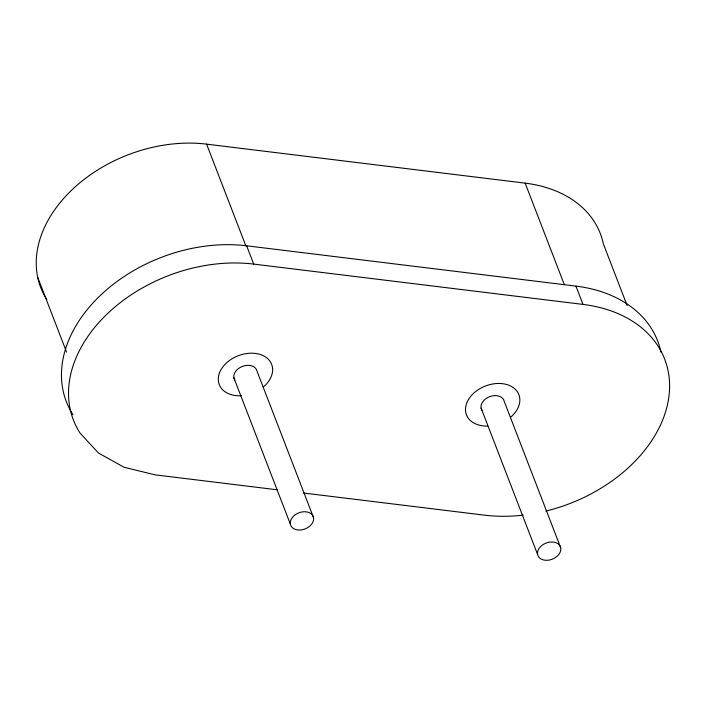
<?xml version="1.0" encoding="UTF-8"?>
<svg xmlns="http://www.w3.org/2000/svg" width="704" height="704" viewBox="0 0 704 704"><rect width="100%" height="100%" fill="white"/><g stroke="black" fill="none" stroke-linecap="round" stroke-linejoin="round"><path stroke-width="1.06" d="M46.807 299.561A129.175 92.453 -21.1 0 1 70.963 190.819A129.175 92.453 -21.1 0 1 206.598 144.144L525.149 183.137A129.175 92.453 -21.1 0 1 603.381 243.962L627.141 305.527M72.961 414.735A140.413 100.487 -21.1 0 1 99.211 296.534A140.413 100.487 -21.1 0 1 246.646 245.802L575.934 286.106A140.413 100.487 -21.1 0 1 660.977 352.22M277.262 489.799L155.144 474.857L124.036 467.254L98.419 452.989L80.018 433.03A140.413 100.487 -21.1 0 1 106.269 314.829A140.413 100.487 -21.1 0 1 253.704 264.097L582.991 304.41A140.413 100.487 -21.1 0 1 668.263 400.831A140.413 100.487 -21.1 0 1 545.838 511.078M303.433 493.002L484.431 515.161A140.413 100.487 -21.1 0 0 523.151 515.143M575.934 286.106L582.991 304.41M525.149 183.137L564.344 284.715M560.71 547.765A12.074 8.642 -21.1 0 0 541.851 545.459A12.074 8.642 -21.1 0 0 544.922 560.208A12.074 8.642 -21.1 0 0 560.71 547.765L504.231 401.386A12.074 8.642 -21.1 0 0 489.412 396.757A12.074 8.642 -21.1 0 0 481.976 410.23M481.122 408.135L537.61 554.523M246.646 245.802L253.704 264.097M206.598 144.144L245.793 245.731M313.491 517.51A12.074 8.642 -21.1 0 0 294.624 515.196A12.074 8.642 -21.1 0 0 297.704 529.945A12.074 8.642 -21.1 0 0 313.491 517.51L257.004 371.122A12.074 8.642 -21.1 0 0 242.185 366.502A12.074 8.642 -21.1 0 0 234.758 379.966M233.904 377.881L290.391 524.26M37.682 277.218L66.581 352.123M487.705 426.043A28.081 20.099 -21.1 0 1 467.729 400.875A28.081 20.099 -21.1 0 1 508.754 385.202A28.081 20.099 -21.1 0 1 510.462 417.358M241.49 395.736A28.081 20.099 -21.1 0 1 220.246 371.14A28.081 20.099 -21.1 0 1 261.263 354.842A28.081 20.099 -21.1 0 1 263.243 387.094"/></g></svg>
